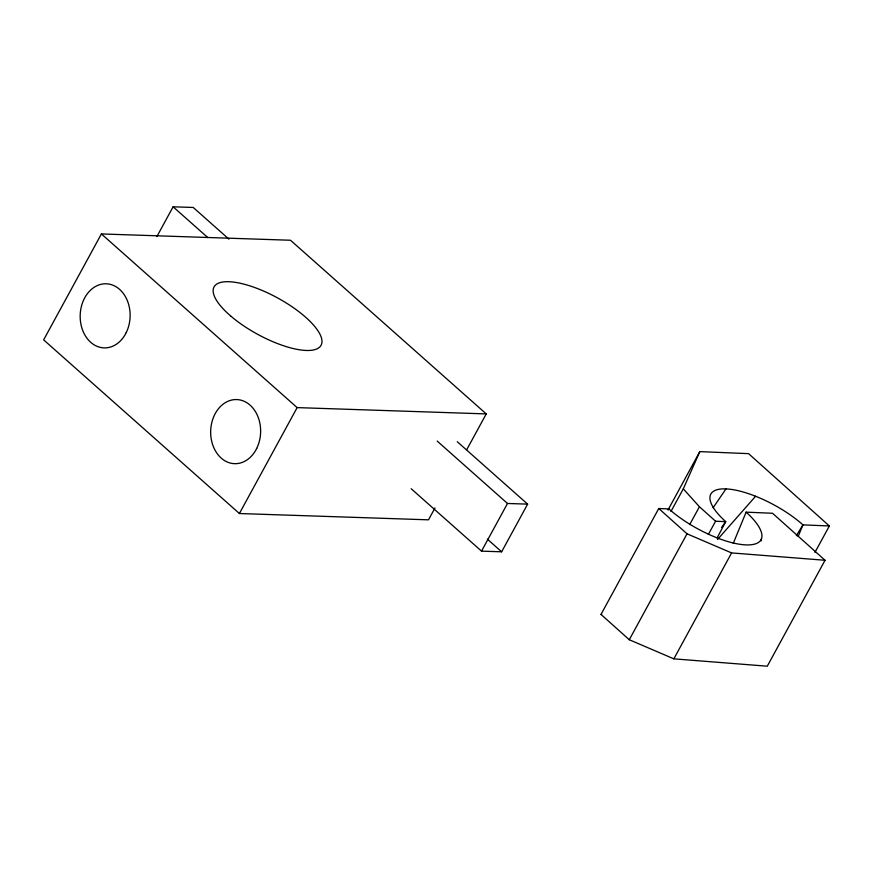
<?xml version="1.0" encoding="UTF-8"?>
<svg xmlns="http://www.w3.org/2000/svg" width="873" height="873" viewBox="0 0 873 873"><rect width="100%" height="100%" fill="white"/><g stroke="black" fill="none" stroke-linecap="round" stroke-linejoin="round"><path stroke-width="1.31" d="M761.114 540.922L761.54 538.565M746.12 512.156A60.946 20.745 28.6 0 1 745.891 544.894A60.946 20.745 28.6 0 1 668.925 508.926L658.766 508.501L601.006 614.428L629.28 639.745L673.847 658.842L767.28 666.197L825.04 560.27L772.54 513.259L746.12 512.156L733.255 543.366M798.173 536.469L802.942 524.869L829.35 525.972L814.913 552.456M670.966 511.458L683.297 488.847L699.819 451.614L748.587 453.654L829.35 525.972M668.5 509.745L668.925 508.926M717.082 537.954L725.736 521.65L724.426 520.45A60.946 20.745 28.6 0 1 726.652 488.935A60.946 20.745 28.6 0 1 802.942 524.869L796.351 535.651M466.782 449.606L486.25 413.911L290.502 240.25L101.399 233.942L43.65 339.87L239.398 513.531L428.501 519.828L434.994 507.933M156.867 236.594L173.105 206.803L193.228 207.468L228.912 239.126M239.398 513.531L297.147 407.604L486.25 413.911M481.525 551.136L507.508 503.47L527.63 504.136L501.637 551.801L481.525 551.136L411.172 488.727M668.031 509.93L699.819 451.614M689.692 524.608L699.426 506.755L683.297 488.847M629.28 639.745L687.029 533.818L658.766 508.501M708.352 534.462L715.576 521.225L725.736 521.65L721.524 527.499M673.847 658.842L731.607 552.925L825.04 560.27M713.11 507.748L725.976 488.902M717.53 539.503L755.603 496.257M601.006 614.428L601.65 614.461M687.029 533.818L731.607 552.925M457.277 441.727L527.63 504.136M173.105 206.803L207.774 237.554M437.166 441.061L507.508 503.47M487.363 539.143L501.637 551.801M101.399 233.942L297.147 407.604M699.426 506.755L715.576 521.225M231.225 316.452A60.946 20.745 28.6 0 0 320.828 345.686A60.946 20.745 28.6 0 0 250.649 286.126A60.946 20.745 28.6 0 0 231.225 316.452M256.706 448.427A32.072 24.979 -88.1 0 0 236.769 399.561A32.072 24.979 -88.1 0 0 213.47 446.867A32.072 24.979 -88.1 0 0 256.706 448.427M126.203 332.657A32.072 24.979 -88.1 0 0 106.277 283.79A32.072 24.979 -88.1 0 0 82.979 331.096A32.072 24.979 -88.1 0 0 126.203 332.657"/></g></svg>
